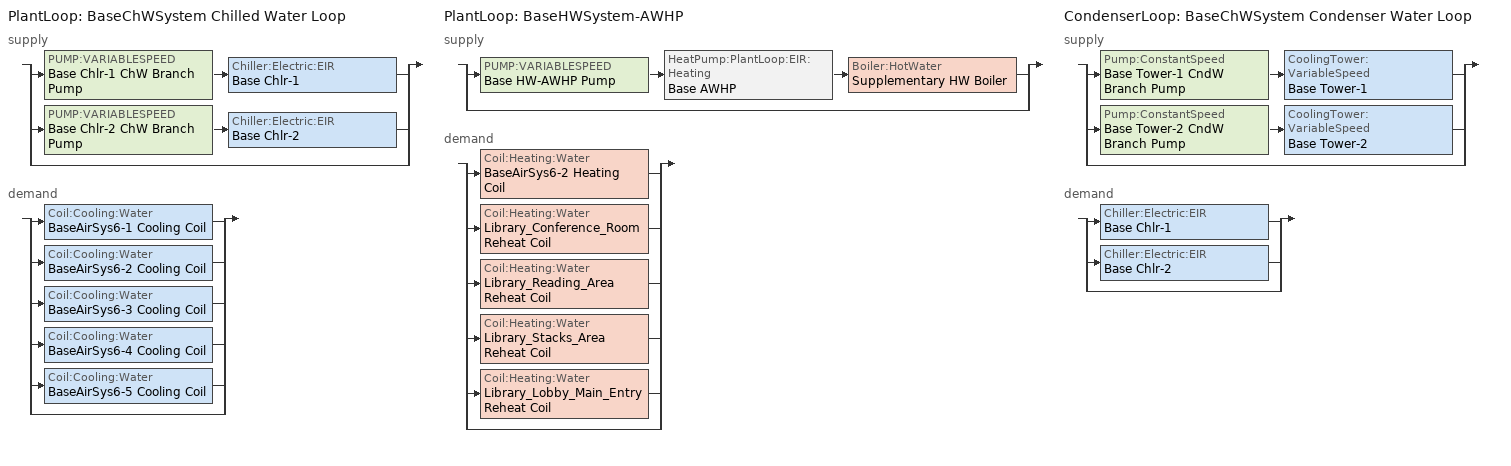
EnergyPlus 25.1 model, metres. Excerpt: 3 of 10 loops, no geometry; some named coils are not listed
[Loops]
PlantLoop 'BaseChWSystem Chilled Water Loop'
 supply: split
  | PUMP:VARIABLESPEED 'Base Chlr-1 ChW Branch Pump' > Chiller:Electric:EIR 'Base Chlr-1'
  | PUMP:VARIABLESPEED 'Base Chlr-2 ChW Branch Pump' > Chiller:Electric:EIR 'Base Chlr-2'
  | bypass
 demand: split
  | Coil:Cooling:Water 'BaseAirSys6-1 Cooling Coil'
  | Coil:Cooling:Water 'BaseAirSys6-2 Cooling Coil'
  | Coil:Cooling:Water 'BaseAirSys6-3 Cooling Coil'
  | Coil:Cooling:Water 'BaseAirSys6-4 Cooling Coil'
  | Coil:Cooling:Water 'BaseAirSys6-5 Cooling Coil'
  | bypass
PlantLoop 'BaseHWSystem-AWHP'
 supply: split
  | PUMP:VARIABLESPEED 'Base HW-AWHP Pump' > HeatPump:PlantLoop:EIR:Heating 'Base AWHP' > Boiler:HotWater 'Supplementary HW Boiler'
  | bypass
 demand: split
  | Coil:Heating:Water 'BaseAirSys6-2 Heating Coil'
  | Coil:Heating:Water 'Library_Conference_Room Reheat Coil'
  | Coil:Heating:Water 'Library_Reading_Area Reheat Coil'
  | Coil:Heating:Water 'Library_Stacks_Area Reheat Coil'
  | Coil:Heating:Water 'Library_Lobby_Main_Entry Reheat Coil'
  | bypass
CondenserLoop 'BaseChWSystem Condenser Water Loop'
 supply: split
  | Pump:ConstantSpeed 'Base Tower-1 CndW Branch Pump' > CoolingTower:VariableSpeed 'Base Tower-1'
  | Pump:ConstantSpeed 'Base Tower-2 CndW Branch Pump' > CoolingTower:VariableSpeed 'Base Tower-2'
  | bypass
 demand: split
  | Chiller:Electric:EIR 'Base Chlr-1'
  | Chiller:Electric:EIR 'Base Chlr-2'
  | bypass
[Sizing:Plant] Sizing Option=NonCoincident; Zone Timesteps in Averaging Window=1; Coincident Sizing Factor Mode=None
Name | Loop Type | Design Loop Exit Temperature {C} | Loop Design Temperature Difference {deltaC}
BaseChWSystem Chilled Water Loop | Cooling | 6.66667 | 6.66667
BaseChWSystem Condenser Water Loop | Condenser | 27.7778 | 5.6
BaseHWSystem-AWHP | Heating | 54.4444 | 5.55556
[Pump:VariableSpeed] Design Maximum Flow Rate {m3/s}=autosize; Design Pump Head {Pa}=179352; Design Power Consumption {W}=autosize; Fraction of Motor Inefficiencies to Fluid Stream=0; Coefficient 1 of the Part Load Performance Curve=0.0273; Coefficient 2 of the Part Load Performance Curve=-.1317; Coefficient 3 of the Part Load Performance Curve=0.6642; Coefficient 4 of the Part Load Performance Curve=0.4445; Design Minimum Flow Rate {m3/s}=0; Pump Control Type=Intermittent; Skin Loss Radiative Fraction=0.5; Design Power Sizing Method=PowerPerFlowPerPressure; Design Electric Power per Unit Flow Rate {W/(m3/s)}=348701.1; Design Shaft Power per Unit Flow Rate per Unit Head {W/((m3/s)-Pa)}=1.28205; Design Minimum Flow Rate Fraction=0
Name | Motor Efficiency
Base Chlr-1 ChW Branch Pump; Base Chlr-2 ChW Branch Pump | 0.9
Base HW-AWHP Pump | 0.85
[PlantLoop] Fluid Type=Water; Minimum Loop Flow Rate {m3/s}=0; Plant Loop Volume {m3}=autocalculate; Load Distribution Scheme=Optimal; Plant Loop Demand Calculation Scheme=SingleSetpoint; Common Pipe Simulation=None
Name | Plant Equipment Operation Scheme | Maximum Loop Temperature {C} | Minimum Loop Temperature {C} | Maximum Loop Flow Rate {m3/s}
BaseChWSystem Chilled Water Loop | BaseChWSystem Chiller Operation | 100 | 0 | autosize
BaseHWSystem-AWHP | BaseHW-AWH System Operation Schemes | 65.5556 | 43.3333 | 63090.2
[PlantEquipmentList]
BaseChWSystem All Chillers: Base Chlr-1, Base Chlr-2
BaseHWSystem-AWHP Heating Equipment List: Base AWHP, Supplementary HW Boiler
[PlantEquipmentOperation:HeatingLoad]
BaseHWSystem-AWHP Heating Operation Scheme: Load Range 1 Lower Limit {W}=0; Load Range 1 Upper Limit {W}=1000000000; Range 1 Equipment List=BaseHWSystem-AWHP Heating Equipment List
[PlantEquipmentOperationSchemes] Control Scheme 1 Schedule=Always On Discrete
Name | Control Scheme 1
BaseChWSystem Chiller Operation | BaseChWSystem Chiller Operation All Hours
BaseHW-AWH System Operation Schemes | BaseHWSystem-AWHP Heating Operation Scheme
[SetpointManager:Scheduled] Control Variable=Temperature
Name | Schedule | Setpoint Node or NodeList
Setpoint Manager Scheduled 1 | BaseCWSystemTemp | BaseChWSystem CndW Supply Outlet
BaseHWSystem HW-AWHP Temp Manager | BaseHPHWSystemTemp | BaseHWSystem Supply Mixer Outlet Node
[Coil:Heating:Water] Availability Schedule=Always On Discrete; Performance Input Method=NominalCapacity; Rated Inlet Water Temperature {C}=54.4444; Rated Inlet Air Temperature {C}=16.6; Rated Outlet Water Temperature {C}=48.8889; Rated Outlet Air Temperature {C}=32.2; Rated Ratio for Air and Water Convection=0.5
Name | U-Factor Times Area Value {W/K} | Maximum Water Flow Rate {m3/s} | Rated Capacity {W}
Library_Conference_Room Reheat Coil; Library_Lobby_Main_Entry Reheat Coil | 26376.4 | 0.000189271 | 14653.6
Library_Reading_Area Reheat Coil | 52752.8 | 0.000315451 | 29307.11
Library_Stacks_Area Reheat Coil | 79129.2 | 0.000630902 | 43960.7
[Pump:ConstantSpeed] Design Flow Rate {m3/s}=autosize; Design Pump Head {Pa}=134508; Design Power Consumption {W}=autosize; Motor Efficiency=0.9; Fraction of Motor Inefficiencies to Fluid Stream=0; Pump Control Type=Intermittent; Design Power Sizing Method=PowerPerFlowPerPressure; Design Electric Power per Unit Flow Rate {W/(m3/s)}=348701.1; Design Shaft Power per Unit Flow Rate per Unit Head {W/((m3/s)-Pa)}=1.28205
Base Tower-1 CndW Branch Pump; Base Tower-2 CndW Branch Pump
[Boiler:HotWater]
Supplementary HW Boiler: Fuel Type=Electricity; Nominal Capacity {W}=autosize; Nominal Thermal Efficiency=1; Efficiency Curve Temperature Evaluation Variable=LeavingBoiler; Design Water Flow Rate {m3/s}=AUTOSIZE; Minimum Part Load Ratio=0; Maximum Part Load Ratio=1; Optimum Part Load Ratio=1; Water Outlet Upper Temperature Limit {C}=95; Boiler Flow Mode=LeavingSetpointModulated; On Cycle Parasitic Electric Load {W}=0; Sizing Factor=1
[Chiller:Electric:EIR] Reference Capacity {W}=autosize; Reference COP {W/W}=6; Reference Leaving Chilled Water Temperature {C}=6.67; Reference Entering Condenser Fluid Temperature {C}=27.8333; Reference Chilled Water Flow Rate {m3/s}=autosize; Reference Condenser Fluid Flow Rate {m3/s}=autosize; Cooling Capacity Function of Temperature Curve=ACM_2025_ChlrWtr_Centrifugal_PathB_GtEq600ton_CAPFT; Electric Input to Cooling Output Ratio Function of Temperature Curve=ACM_2025_ChlrWtr_Centrifugal_PathB_GtEq600ton_EIRFT; Electric Input to Cooling Output Ratio Function of Part Load Ratio Curve=ACM_2025_ChlrWtr_Centrifugal_PathB_GtEq600ton_EIRFPLR; Minimum Part Load Ratio=0.1; Maximum Part Load Ratio=1; Optimum Part Load Ratio=1; Minimum Unloading Ratio=0.1; Condenser Type=WaterCooled; Condenser Fan Power Ratio {W/W}=0; Fraction of Compressor Electric Consumption Rejected by Condenser=1; Leaving Chilled Water Lower Temperature Limit {C}=2; Chiller Flow Mode=LeavingSetpointModulated; Sizing Factor=1; Basin Heater Capacity {W/K}=0; Basin Heater Setpoint Temperature {C}=10; Condenser Heat Recovery Relative Capacity Fraction=1
Base Chlr-1; Base Chlr-2
[HeatPump:PlantLoop:EIR:Heating]
Base AWHP: Condenser Type=AirSource; Load Side Reference Flow Rate {m3/s}=autosize; Source Side Reference Flow Rate {m3/s}=autosize; Heat Recovery Reference Flow Rate {m3/s}=autosize; Reference Capacity {W}=autosize; Reference Coefficient of Performance {W/W}=2.91841; Sizing Factor=1; Capacity Modifier Function of Temperature Curve=HeatCapCurveFuncTemp; Electric Input to Output Ratio Modifier Function of Temperature Curve=HeatEIRCurveFuncTemp; Electric Input to Output Ratio Modifier Function of Part Load Ratio Curve=Rated EIR-FPLR; Heating To Cooling Capacity Sizing Ratio=1; Heat Pump Sizing Method=HeatingCapacity; Control Type=Load; Flow Mode=VariableSpeedPumping; Minimum Part Load Ratio=0.2; Minimum Source Inlet Temperature {C}=-1.11111; Maximum Source Inlet Temperature {C}=100; Maximum Outdoor Dry Bulb Temperature For Defrost Operation=10.6068; Heat Pump Defrost Control=TimedEmpirical; Heat Pump Defrost Time Period Fraction=0.116667; Timed Empirical Defrost Frequency Curve=TimedDefrostFrequency; Timed Empirical Defrost Heat Load Penalty Curve=TimedDefrostHeatLoad; Timed Empirical Defrost Heat Input Energy Fraction Curve=TimedDefrostHeatEnergy
[CoolingTower:VariableSpeed] Model Type=CoolToolsCrossFlow; Design Inlet Air Wet-Bulb Temperature {C}=22.2778; Design Approach Temperature {deltaC}=5.55556; Design Range Temperature {deltaC}=5.55556; Design Water Flow Rate {m3/s}=autosize; Design Air Flow Rate {m3/s}=autosize; Design Fan Power {W}=autosize; Minimum Air Flow Rate Ratio=0.5; Fraction of Tower Capacity in Free Convection Regime=0.125; Basin Heater Capacity {W/K}=0; Basin Heater Setpoint Temperature {C}=2; Evaporation Loss Mode=SaturatedExit; Evaporation Loss Factor {percent/K}=0.2; Drift Loss Percent {percent}=0.008; Blowdown Calculation Mode=ConcentrationRatio; Blowdown Concentration Ratio=3; Number of Cells=1; Sizing Factor=1
Name | Fan Power Ratio Function of Air Flow Rate Ratio Curve
Base Tower-1 | Cooling Tower Variable Speed 1 Fan Power Ratio Curve
Base Tower-2 | Cooling Tower Variable Speed 1 Fan Power Ratio Curve 1
[CondenserLoop]
BaseChWSystem Condenser Water Loop: Fluid Type=Water; Condenser Equipment Operation Scheme=BaseChWSystem Condenser Operation; Maximum Loop Temperature {C}=100; Minimum Loop Temperature {C}=0; Maximum Loop Flow Rate {m3/s}=autosize; Minimum Loop Flow Rate {m3/s}=0; Condenser Loop Volume {m3}=autocalculate; Load Distribution Scheme=Optimal
[CondenserEquipmentList]
BaseChWSystem All Condensers: Base Tower-1, Base Tower-2
[PlantEquipmentOperation:CoolingLoad] Load Range 1 Lower Limit {W}=0; Load Range 1 Upper Limit {W}=1000000000000000
Name | Range 1 Equipment List
BaseChWSystem Chiller Operation All Hours | BaseChWSystem All Chillers
BaseChWSystem Condenser Operation All Hours | BaseChWSystem All Condensers
[CondenserEquipmentOperationSchemes]
BaseChWSystem Condenser Operation: Control Scheme 1=BaseChWSystem Condenser Operation All Hours; Control Scheme 1 Schedule=Always On Discrete
[Schedule:Day:Hourly]
BaseCWSystemTempDaily: 21.1, 21.1, 21.1, 21.1, 21.1, 21.1, 21.1, 21.1, 21.1, 21.1, 21.1, 21.1, 21.1, 21.1, 21.1, 21.1, 21.1, 21.1, 21.1, 21.1, 21.1, 21.1, 21.1, 21.1
BaseHPHWSystemTempDaily: 54.4, 54.4, 54.4, 54.4, 54.4, 54.4, 54.4, 54.4, 54.4, 54.4, 54.4, 54.4, 54.4, 54.4, 54.4, 54.4, 54.4, 54.4, 54.4, 54.4, 54.4, 54.4, 54.4, 54.4
[Schedule:Week:Daily]
BaseCWSystemTempWk: BaseCWSystemTempDaily, BaseCWSystemTempDaily, BaseCWSystemTempDaily, BaseCWSystemTempDaily, BaseCWSystemTempDaily, BaseCWSystemTempDaily, BaseCWSystemTempDaily, BaseCWSystemTempDaily, BaseCWSystemTempDaily, BaseCWSystemTempDaily, BaseCWSystemTempDaily, BaseCWSystemTempDaily
BaseHPHWSystemTempWk: BaseHPHWSystemTempDaily, BaseHPHWSystemTempDaily, BaseHPHWSystemTempDaily, BaseHPHWSystemTempDaily, BaseHPHWSystemTempDaily, BaseHPHWSystemTempDaily, BaseHPHWSystemTempDaily, BaseHPHWSystemTempDaily, BaseHPHWSystemTempDaily, BaseHPHWSystemTempDaily, BaseHPHWSystemTempDaily, BaseHPHWSystemTempDaily
[Schedule:Year]
BaseCWSystemTemp: BaseCWSystemTempWk, 1, 1, 12, 31
BaseHPHWSystemTemp: BaseHPHWSystemTempWk, 1, 1, 12, 31
[Schedule:Constant]
Always On Discrete: Hourly Value=1
[Curve:Quadratic]
Name | Coefficient1 Constant | Coefficient2 x | Coefficient3 x**2 | Minimum Value of x | Maximum Value of x | Minimum Curve Output
TimedDefrostFrequency | 0.71582 | -0.024822 | 0 | -30 | 10.6068
TimedDefrostHeatLoad | 0.08286 | -0.007812 | 0 | -30 | 10.6068
TimedDefrostHeatEnergy | 0.03423 | -0.00072 | 0 | -30 | 10.6068
ACM_2025_ChlrWtr_Centrifugal_PathB_GtEq600ton_EIRFPLR | 0.107426 | 0.156775 | 0.739345 | 0.1 | 100 | 0.13
[Curve:Cubic] Coefficient1 Constant=-0.0093; Coefficient2 x=0.0512; Coefficient3 x**2=-0.0838; Coefficient4 x**3=1.0419; Minimum Value of x=0.15; Maximum Value of x=1
Cooling Tower Variable Speed 1 Fan Power Ratio Curve; Cooling Tower Variable Speed 1 Fan Power Ratio Curve 1
[Curve:Biquadratic]
Name | Coefficient1 Constant | Coefficient2 x | Coefficient3 x**2 | Coefficient4 y | Coefficient5 y**2 | Coefficient6 x*y | Minimum Value of x | Maximum Value of x | Minimum Value of y | Maximum Value of y | Maximum Curve Output | Input Unit Type for X | Input Unit Type for Y | Output Unit Type | Minimum Curve Output
HeatCapCurveFuncTemp | 0.794901 | 0.00388524 | -5.75169e-05 | 0.0278109 | 0.000318168 | -0.000130572 | 15 | 70 | -17 | 37.22 | 1.55 | Temperature | Temperature | Dimensionless
HeatEIRCurveFuncTemp | 0.53073 | 0.00655165 | 0.000263599 | -0.0362067 | 0.00126617 | -0.000791224 | 15 | 70 | -17 | 37.22 | 1.48 | Temperature | Temperature | Dimensionless | 0.4
ACM_2025_ChlrWtr_Centrifugal_PathB_GtEq600ton_CAPFT | 0.854454 | 0.042526 | -0.000185 | 0.011697 | -0.000497 | -0.000412 | 4.44 | 12.22 | 15.56 | 29.44 | 1.33 |  |  |  | 0.9
ACM_2025_ChlrWtr_Centrifugal_PathB_GtEq600ton_EIRFT | 0.737625 | 0.001456 | -0.000223 | 0.007116 | 0.000267 | -0.000735 | 4.44 | 12.22 | 15.56 | 29.44 | 1.08 |  |  |  | 0.76
[Curve:ExponentialDecay]
Rated EIR-FPLR: Coefficient1 C1=1.022555; Coefficient2 C2=1.284171; Coefficient3 C3=-6.91353; Minimum Value of x=0.1; Maximum Value of x=1; Input Unit Type for x=Dimensionless; Output Unit Type=Dimensionless
